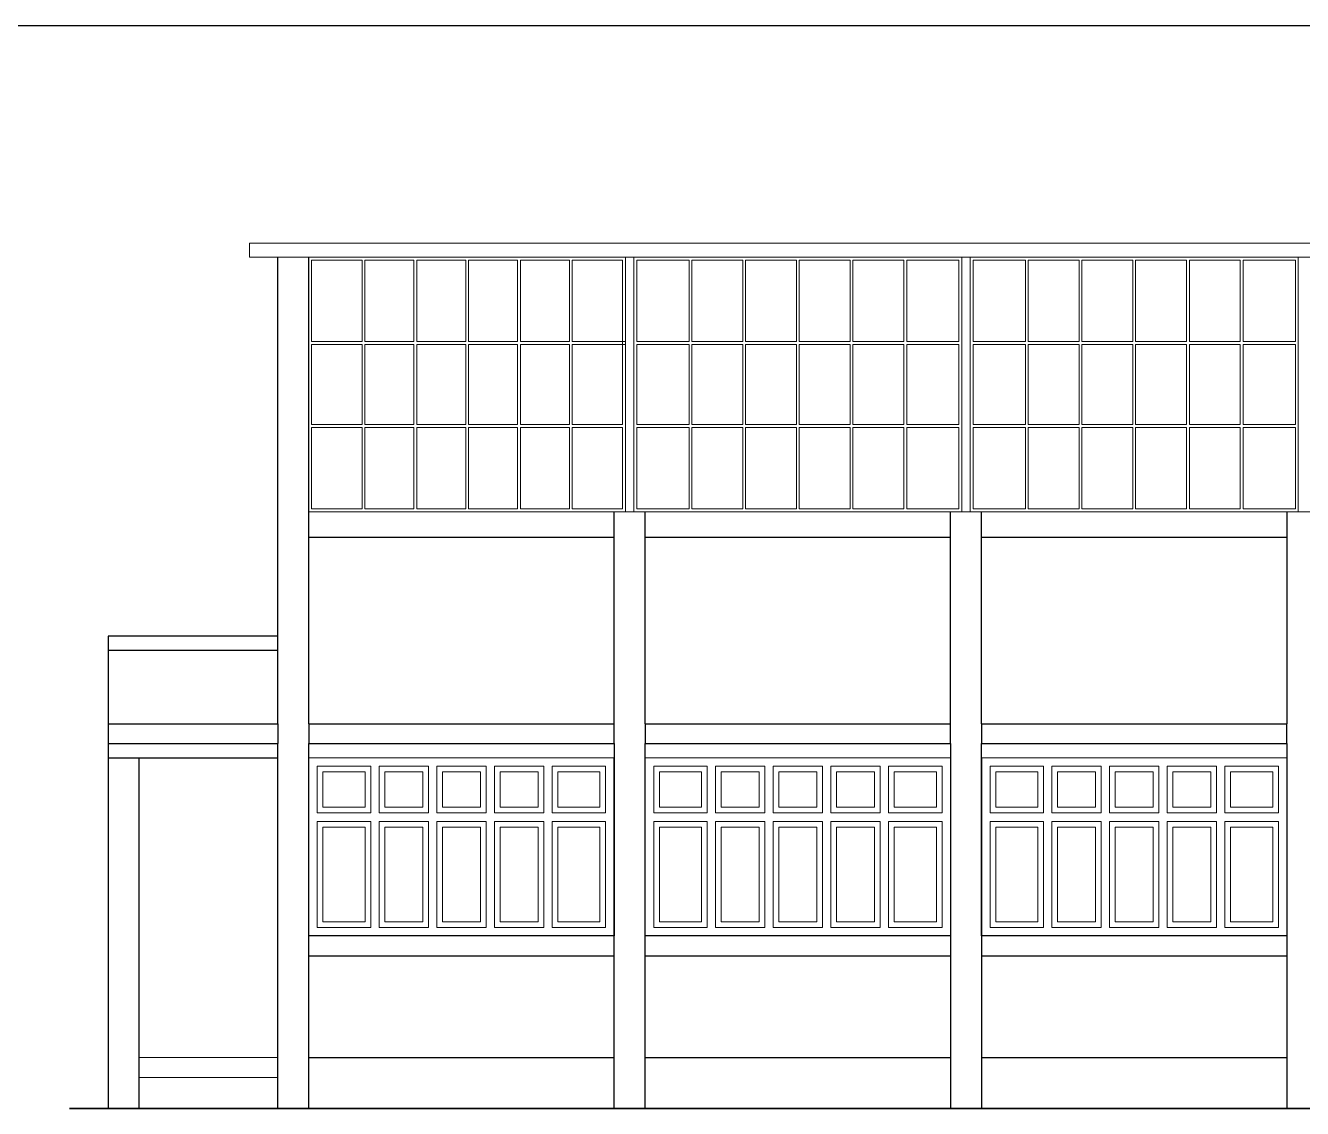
# Model space of a CAD drawing. Header units: inches. Extents: x -6800 to 96653, y -25814 to 17379.
# Drawn here: x 77352.8 to 77804.5, y -5618.1 to -5235.1 of the extents above; entities that cross this region are included whole.
import ezdxf

# ---------------------------------------------------------------- set-up
doc = ezdxf.new("R2010")
doc.units = ezdxf.units.IN
doc.header["$MEASUREMENT"] = 0
for name, color, linetype, lineweight in [('Column', 101, 'Continuous', 30), ('ele back', 51, 'Continuous', 15), ('ele front', 30, 'Continuous', 30), ('furniture', 44, 'Continuous', 15), ('Ground level', 210, 'Continuous', 35), ('Win ele', 211, 'Continuous', 15)]:
    doc.layers.add(name, color=color, linetype=linetype, lineweight=lineweight)

msp = doc.modelspace()

# ---------------------------------------------------------------- linework, layer by layer
at = {"transparency": 33554651}
msp.add_line((76716.93, -5235.15), (79092.93, -5235.15), dxfattribs=at)
at = {"layer": 'Column', "transparency": 33554687}
for p, q in [((77441.99, -5482.09), (77441.99, -5317.09)), ((77452.99, -5482.09), (77452.99, -5317.09)), ((77560.99, -5482.09), (77560.99, -5407.09)), ((77571.99, -5482.09), (77571.99, -5407.09)), ((77679.99, -5482.09), (77679.99, -5407.09)), ((77690.99, -5482.09), (77690.99, -5407.09)), ((77798.99, -5407.09), (77798.99, -5482.09)), ((77381.99, -5451.09), (77381.99, -5618.09)), ((77441.99, -5482.09), (77441.99, -5489.09)), ((77452.99, -5482.09), (77452.99, -5489.09)), ((77560.99, -5489.09), (77560.99, -5482.09)), ((77571.99, -5482.09), (77571.99, -5489.09)), ((77679.99, -5489.09), (77679.99, -5482.09)), ((77690.99, -5482.09), (77690.99, -5489.09)), ((77798.99, -5489.09), (77798.99, -5482.09)), ((77441.99, -5618.09), (77441.99, -5489.09)), ((77452.99, -5557.09), (77452.99, -5489.09)), ((77560.99, -5489.09), (77560.99, -5557.09)), ((77571.99, -5557.09), (77571.99, -5489.09)), ((77679.99, -5489.09), (77679.99, -5557.09)), ((77690.99, -5557.09), (77690.99, -5489.09)), ((77798.99, -5489.09), (77798.99, -5557.09)), ((77392.99, -5618.09), (77392.99, -5494.09)), ((77452.99, -5618.09), (77452.99, -5494.09)), ((77560.99, -5618.09), (77560.99, -5494.09)), ((77571.99, -5618.09), (77571.99, -5494.09)), ((77679.99, -5494.09), (77679.99, -5618.09)), ((77690.99, -5494.09), (77690.99, -5618.09)), ((77798.99, -5494.09), (77798.99, -5618.09))]:
    msp.add_line(p, q, dxfattribs=at)
at = {"layer": 'ele back', "transparency": 33554641}
for p, q in [((77441.99, -5312.09), (77431.99, -5312.09)), ((77431.99, -5312.09), (77431.99, -5317.09)), ((77441.99, -5312.09), (77928.99, -5312.09)), ((77431.99, -5317.09), (77441.99, -5317.09)), ((77441.99, -5317.09), (77928.99, -5317.09)), ((77564.99, -5407.09), (77564.99, -5317.09)), ((77567.99, -5407.09), (77567.99, -5317.09)), ((77683.99, -5407.09), (77683.99, -5317.09)), ((77686.99, -5407.09), (77686.99, -5317.09)), ((77802.99, -5407.09), (77802.99, -5317.09)), ((77452.99, -5407.09), (77917.99, -5407.09)), ((77571.99, -5494.09), (77679.99, -5494.09)), ((77452.99, -5557.09), (77560.99, -5557.09)), ((77571.99, -5557.09), (77679.99, -5557.09)), ((77392.99, -5600.09), (77441.99, -5600.09)), ((77392.99, -5607.09), (77441.99, -5607.09))]:
    msp.add_line(p, q, dxfattribs=at)
at = {"layer": 'ele front', "transparency": 33554687}
for p, q in [((77452.99, -5416.09), (77560.99, -5416.09)), ((77571.99, -5416.09), (77679.99, -5416.09)), ((77690.99, -5416.09), (77798.99, -5416.09)), ((77441.99, -5451.09), (77381.99, -5451.09)), ((77441.99, -5456.09), (77381.99, -5456.09)), ((77381.99, -5482.09), (77441.99, -5482.09)), ((77452.99, -5482.09), (77560.99, -5482.09)), ((77571.99, -5482.09), (77679.99, -5482.09)), ((77690.99, -5482.09), (77798.99, -5482.09)), ((77381.99, -5489.09), (77441.99, -5489.09)), ((77452.99, -5489.09), (77560.99, -5489.09)), ((77571.99, -5489.09), (77679.99, -5489.09)), ((77690.99, -5489.09), (77798.99, -5489.09)), ((77381.99, -5494.09), (77441.99, -5494.09)), ((77560.99, -5557.09), (77452.99, -5557.09)), ((77679.99, -5557.09), (77571.99, -5557.09)), ((77798.99, -5557.09), (77690.99, -5557.09)), ((77452.99, -5564.09), (77560.99, -5564.09)), ((77571.99, -5564.09), (77679.99, -5564.09)), ((77690.99, -5564.09), (77798.99, -5564.09)), ((77452.99, -5600.09), (77560.99, -5600.09)), ((77571.99, -5600.09), (77679.99, -5600.09)), ((77690.99, -5600.09), (77798.99, -5600.09))]:
    msp.add_line(p, q, dxfattribs=at)
at = {"layer": 'furniture', "transparency": 33554687}
for p, q in [((77452.99, -5317.09), (77564.99, -5317.09)), ((77452.99, -5407.09), (77452.99, -5317.09)), ((77564.99, -5317.09), (77564.99, -5407.09)), ((77567.99, -5317.09), (77683.99, -5317.09)), ((77567.99, -5407.09), (77567.99, -5317.09)), ((77683.99, -5317.09), (77683.99, -5407.09)), ((77686.99, -5317.09), (77802.99, -5317.09)), ((77686.99, -5407.09), (77686.99, -5317.09)), ((77802.99, -5317.09), (77802.99, -5407.09)), ((77564.99, -5407.09), (77452.99, -5407.09)), ((77683.99, -5407.09), (77567.99, -5407.09)), ((77802.99, -5407.09), (77686.99, -5407.09)), ((77571.99, -5494.09), (77679.99, -5494.09)), ((77795.99, -5513.59), (77795.99, -5497.09)), ((77795.99, -5554.09), (77795.99, -5516.59))]:
    msp.add_line(p, q, dxfattribs=at)
at = {"layer": 'Ground level', "transparency": 33554641}
msp.add_line((77368.33, -5618.09), (78093.88, -5618.09), dxfattribs=at)
at = {"layer": 'Win ele', "transparency": 33554651}
for p, q in [((77453.99, -5318.09), (77471.83, -5318.09)), ((77453.99, -5346.92), (77453.99, -5318.09)), ((77471.83, -5318.09), (77471.83, -5346.92)), ((77472.83, -5318.09), (77490.16, -5318.09)), ((77472.83, -5318.09), (77472.83, -5346.92)), ((77490.16, -5318.09), (77490.16, -5346.92)), ((77491.16, -5318.09), (77508.49, -5318.09)), ((77491.16, -5318.09), (77491.16, -5346.92)), ((77508.49, -5318.09), (77508.49, -5346.92)), ((77509.49, -5318.09), (77526.83, -5318.09)), ((77509.49, -5318.09), (77509.49, -5346.92)), ((77526.83, -5318.09), (77526.83, -5346.92)), ((77527.83, -5318.09), (77545.16, -5318.09)), ((77527.83, -5318.09), (77527.83, -5346.92)), ((77545.16, -5318.09), (77545.16, -5346.92)), ((77546.16, -5318.09), (77563.99, -5318.09)), ((77546.16, -5318.09), (77546.16, -5346.92)), ((77563.99, -5318.09), (77563.99, -5376.26)), ((77568.99, -5318.09), (77587.49, -5318.09)), ((77568.99, -5346.92), (77568.99, -5318.09)), ((77587.49, -5318.09), (77587.49, -5346.92)), ((77588.49, -5318.09), (77606.49, -5318.09)), ((77588.49, -5318.09), (77588.49, -5346.92)), ((77606.49, -5318.09), (77606.49, -5346.92)), ((77607.49, -5318.09), (77625.49, -5318.09)), ((77607.49, -5318.09), (77607.49, -5346.92)), ((77625.49, -5318.09), (77625.49, -5346.92)), ((77626.49, -5318.09), (77644.49, -5318.09)), ((77626.49, -5318.09), (77626.49, -5346.92)), ((77644.49, -5318.09), (77644.49, -5346.92)), ((77645.49, -5318.09), (77663.49, -5318.09)), ((77645.49, -5318.09), (77645.49, -5346.92)), ((77663.49, -5318.09), (77663.49, -5346.92)), ((77664.49, -5318.09), (77682.99, -5318.09)), ((77664.49, -5318.09), (77664.49, -5346.92)), ((77682.99, -5318.09), (77682.99, -5346.92)), ((77687.99, -5318.09), (77706.49, -5318.09)), ((77687.99, -5346.92), (77687.99, -5318.09)), ((77706.49, -5318.09), (77706.49, -5346.92)), ((77707.49, -5318.09), (77725.49, -5318.09)), ((77707.49, -5318.09), (77707.49, -5346.92)), ((77725.49, -5318.09), (77725.49, -5346.92)), ((77726.49, -5318.09), (77744.49, -5318.09)), ((77726.49, -5318.09), (77726.49, -5346.92)), ((77744.49, -5318.09), (77744.49, -5346.92)), ((77745.49, -5318.09), (77763.49, -5318.09)), ((77745.49, -5318.09), (77745.49, -5346.92)), ((77763.49, -5318.09), (77763.49, -5346.92)), ((77764.49, -5318.09), (77782.49, -5318.09)), ((77764.49, -5318.09), (77764.49, -5346.92)), ((77782.49, -5318.09), (77782.49, -5346.92)), ((77783.49, -5318.09), (77801.99, -5318.09)), ((77783.49, -5318.09), (77783.49, -5346.92)), ((77801.99, -5318.09), (77801.99, -5346.92)), ((77471.83, -5346.92), (77453.99, -5346.92)), ((77453.99, -5376.26), (77453.99, -5347.92)), ((77471.83, -5347.92), (77453.99, -5347.92)), ((77471.83, -5347.92), (77471.83, -5376.26)), ((77490.16, -5346.92), (77472.83, -5346.92)), ((77472.83, -5347.92), (77472.83, -5376.26)), ((77490.16, -5347.92), (77472.83, -5347.92)), ((77490.16, -5347.92), (77490.16, -5376.26)), ((77508.49, -5346.92), (77491.16, -5346.92)), ((77491.16, -5347.92), (77491.16, -5376.26)), ((77508.49, -5347.92), (77491.16, -5347.92)), ((77508.49, -5347.92), (77508.49, -5376.26)), ((77526.83, -5346.92), (77509.49, -5346.92)), ((77509.49, -5347.92), (77509.49, -5376.26)), ((77526.83, -5347.92), (77509.49, -5347.92)), ((77526.83, -5347.92), (77526.83, -5376.26)), ((77545.16, -5346.92), (77527.83, -5346.92)), ((77527.83, -5347.92), (77527.83, -5376.26)), ((77545.16, -5347.92), (77527.83, -5347.92)), ((77545.16, -5347.92), (77545.16, -5376.26)), ((77564.99, -5346.92), (77546.16, -5346.92)), ((77546.16, -5347.92), (77546.16, -5376.26)), ((77564.99, -5347.92), (77546.16, -5347.92)), ((77568.99, -5346.92), (77587.49, -5346.92)), ((77568.99, -5376.26), (77568.99, -5347.92)), ((77568.99, -5347.92), (77587.49, -5347.92)), ((77587.49, -5347.92), (77587.49, -5376.26)), ((77588.49, -5346.92), (77606.49, -5346.92)), ((77588.49, -5347.92), (77588.49, -5376.26)), ((77588.49, -5347.92), (77606.49, -5347.92)), ((77606.49, -5347.92), (77606.49, -5376.26)), ((77607.49, -5346.92), (77625.49, -5346.92)), ((77607.49, -5347.92), (77607.49, -5376.26)), ((77607.49, -5347.92), (77625.49, -5347.92)), ((77625.49, -5347.92), (77625.49, -5376.26)), ((77626.49, -5346.92), (77644.49, -5346.92)), ((77626.49, -5347.92), (77626.49, -5376.26)), ((77626.49, -5347.92), (77644.49, -5347.92)), ((77644.49, -5347.92), (77644.49, -5376.26)), ((77645.49, -5346.92), (77663.49, -5346.92)), ((77645.49, -5347.92), (77645.49, -5376.26)), ((77645.49, -5347.92), (77663.49, -5347.92)), ((77663.49, -5347.92), (77663.49, -5376.26)), ((77664.49, -5346.92), (77682.99, -5346.92)), ((77664.49, -5347.92), (77664.49, -5376.26)), ((77664.49, -5347.92), (77682.99, -5347.92)), ((77682.99, -5347.92), (77682.99, -5376.26)), ((77687.99, -5346.92), (77706.49, -5346.92)), ((77687.99, -5376.26), (77687.99, -5347.92)), ((77687.99, -5347.92), (77706.49, -5347.92)), ((77706.49, -5347.92), (77706.49, -5376.26)), ((77707.49, -5346.92), (77725.49, -5346.92)), ((77707.49, -5347.92), (77707.49, -5376.26)), ((77707.49, -5347.92), (77725.49, -5347.92)), ((77725.49, -5347.92), (77725.49, -5376.26)), ((77726.49, -5346.92), (77744.49, -5346.92)), ((77726.49, -5347.92), (77726.49, -5376.26)), ((77726.49, -5347.92), (77744.49, -5347.92)), ((77744.49, -5347.92), (77744.49, -5376.26)), ((77745.49, -5346.92), (77763.49, -5346.92)), ((77745.49, -5347.92), (77745.49, -5376.26)), ((77745.49, -5347.92), (77763.49, -5347.92)), ((77763.49, -5347.92), (77763.49, -5376.26)), ((77764.49, -5346.92), (77782.49, -5346.92)), ((77764.49, -5347.92), (77764.49, -5376.26)), ((77764.49, -5347.92), (77782.49, -5347.92)), ((77782.49, -5347.92), (77782.49, -5376.26)), ((77783.49, -5346.92), (77801.99, -5346.92)), ((77783.49, -5347.92), (77783.49, -5376.26)), ((77783.49, -5347.92), (77801.99, -5347.92)), ((77801.99, -5347.92), (77801.99, -5376.26)), ((77471.83, -5376.26), (77453.99, -5376.26)), ((77453.99, -5406.09), (77453.99, -5377.26)), ((77471.83, -5377.26), (77453.99, -5377.26)), ((77471.83, -5377.26), (77471.83, -5406.09)), ((77490.16, -5376.26), (77472.83, -5376.26)), ((77472.83, -5377.26), (77472.83, -5406.09)), ((77490.16, -5377.26), (77472.83, -5377.26)), ((77490.16, -5377.26), (77490.16, -5406.09)), ((77508.49, -5376.26), (77491.16, -5376.26)), ((77491.16, -5377.26), (77491.16, -5406.09)), ((77508.49, -5377.26), (77491.16, -5377.26)), ((77508.49, -5377.26), (77508.49, -5406.09)), ((77526.83, -5376.26), (77509.49, -5376.26)), ((77509.49, -5377.26), (77509.49, -5406.09)), ((77526.83, -5377.26), (77509.49, -5377.26)), ((77526.83, -5377.26), (77526.83, -5406.09)), ((77545.16, -5376.26), (77527.83, -5376.26)), ((77527.83, -5377.26), (77527.83, -5406.09)), ((77545.16, -5377.26), (77527.83, -5377.26)), ((77545.16, -5377.26), (77545.16, -5406.09)), ((77563.99, -5376.26), (77546.16, -5376.26)), ((77546.16, -5377.26), (77546.16, -5406.09)), ((77563.99, -5377.26), (77546.16, -5377.26)), ((77563.99, -5377.26), (77563.99, -5406.09)), ((77568.99, -5376.26), (77587.49, -5376.26)), ((77568.99, -5406.09), (77568.99, -5377.26)), ((77568.99, -5377.26), (77587.49, -5377.26)), ((77587.49, -5377.26), (77587.49, -5406.09)), ((77588.49, -5376.26), (77606.49, -5376.26)), ((77588.49, -5377.26), (77588.49, -5406.09)), ((77588.49, -5377.26), (77606.49, -5377.26)), ((77606.49, -5377.26), (77606.49, -5406.09)), ((77607.49, -5376.26), (77625.49, -5376.26)), ((77607.49, -5377.26), (77607.49, -5406.09)), ((77607.49, -5377.26), (77625.49, -5377.26)), ((77625.49, -5377.26), (77625.49, -5406.09)), ((77626.49, -5376.26), (77644.49, -5376.26)), ((77626.49, -5377.26), (77626.49, -5406.09)), ((77626.49, -5377.26), (77644.49, -5377.26)), ((77644.49, -5377.26), (77644.49, -5406.09)), ((77645.49, -5376.26), (77663.49, -5376.26)), ((77645.49, -5377.26), (77645.49, -5406.09)), ((77645.49, -5377.26), (77663.49, -5377.26)), ((77663.49, -5377.26), (77663.49, -5406.09)), ((77664.49, -5376.26), (77682.99, -5376.26)), ((77664.49, -5377.26), (77664.49, -5406.09)), ((77664.49, -5377.26), (77682.99, -5377.26)), ((77682.99, -5377.26), (77682.99, -5406.09)), ((77687.99, -5376.26), (77706.49, -5376.26)), ((77687.99, -5406.09), (77687.99, -5377.26)), ((77687.99, -5377.26), (77706.49, -5377.26)), ((77706.49, -5377.26), (77706.49, -5406.09)), ((77707.49, -5376.26), (77725.49, -5376.26)), ((77707.49, -5377.26), (77707.49, -5406.09)), ((77707.49, -5377.26), (77725.49, -5377.26)), ((77725.49, -5377.26), (77725.49, -5406.09)), ((77726.49, -5376.26), (77744.49, -5376.26)), ((77726.49, -5377.26), (77726.49, -5406.09)), ((77726.49, -5377.26), (77744.49, -5377.26)), ((77744.49, -5377.26), (77744.49, -5406.09)), ((77745.49, -5376.26), (77763.49, -5376.26)), ((77745.49, -5377.26), (77745.49, -5406.09)), ((77745.49, -5377.26), (77763.49, -5377.26)), ((77763.49, -5377.26), (77763.49, -5406.09)), ((77764.49, -5376.26), (77782.49, -5376.26)), ((77764.49, -5377.26), (77764.49, -5406.09)), ((77764.49, -5377.26), (77782.49, -5377.26)), ((77782.49, -5377.26), (77782.49, -5406.09)), ((77783.49, -5376.26), (77801.99, -5376.26)), ((77783.49, -5377.26), (77783.49, -5406.09)), ((77783.49, -5377.26), (77801.99, -5377.26)), ((77801.99, -5377.26), (77801.99, -5406.09)), ((77471.83, -5406.09), (77453.99, -5406.09)), ((77490.16, -5406.09), (77472.83, -5406.09)), ((77508.49, -5406.09), (77491.16, -5406.09)), ((77526.83, -5406.09), (77509.49, -5406.09)), ((77545.16, -5406.09), (77527.83, -5406.09)), ((77563.99, -5406.09), (77546.16, -5406.09)), ((77587.49, -5406.09), (77568.99, -5406.09)), ((77606.49, -5406.09), (77588.49, -5406.09)), ((77625.49, -5406.09), (77607.49, -5406.09)), ((77644.49, -5406.09), (77626.49, -5406.09)), ((77663.49, -5406.09), (77645.49, -5406.09)), ((77682.99, -5406.09), (77664.49, -5406.09)), ((77706.49, -5406.09), (77687.99, -5406.09)), ((77725.49, -5406.09), (77707.49, -5406.09)), ((77744.49, -5406.09), (77726.49, -5406.09)), ((77763.49, -5406.09), (77745.49, -5406.09)), ((77782.49, -5406.09), (77764.49, -5406.09)), ((77801.99, -5406.09), (77783.49, -5406.09)), ((77452.99, -5494.09), (77560.99, -5494.09)), ((77452.99, -5494.09), (77560.99, -5494.09)), ((77455.99, -5513.59), (77455.99, -5497.09)), ((77455.99, -5497.09), (77474.89, -5497.09)), ((77474.89, -5497.09), (77474.89, -5513.59)), ((77477.89, -5513.59), (77477.89, -5497.09)), ((77477.89, -5497.09), (77495.29, -5497.09)), ((77495.29, -5497.09), (77495.29, -5513.59)), ((77498.29, -5513.59), (77498.29, -5497.09)), ((77498.29, -5497.09), (77515.69, -5497.09)), ((77515.69, -5497.09), (77515.69, -5513.59)), ((77518.69, -5513.59), (77518.69, -5497.09)), ((77518.69, -5497.09), (77536.09, -5497.09)), ((77536.09, -5497.09), (77536.09, -5513.59)), ((77539.09, -5497.09), (77539.09, -5513.59)), ((77557.99, -5497.09), (77539.09, -5497.09)), ((77557.99, -5513.59), (77557.99, -5497.09)), ((77574.99, -5513.59), (77574.99, -5497.09)), ((77574.99, -5497.09), (77593.89, -5497.09)), ((77593.89, -5497.09), (77593.89, -5513.59)), ((77596.89, -5513.59), (77596.89, -5497.09)), ((77596.89, -5497.09), (77614.29, -5497.09)), ((77614.29, -5497.09), (77614.29, -5513.59)), ((77617.29, -5513.59), (77617.29, -5497.09)), ((77617.29, -5497.09), (77634.69, -5497.09)), ((77634.69, -5497.09), (77634.69, -5513.59)), ((77637.69, -5513.59), (77637.69, -5497.09)), ((77637.69, -5497.09), (77655.09, -5497.09)), ((77655.09, -5497.09), (77655.09, -5513.59)), ((77658.09, -5497.09), (77658.09, -5513.59)), ((77676.99, -5497.09), (77658.09, -5497.09)), ((77676.99, -5513.59), (77676.99, -5497.09)), ((77690.99, -5494.09), (77798.99, -5494.09)), ((77690.99, -5494.09), (77798.99, -5494.09)), ((77693.99, -5513.59), (77693.99, -5497.09)), ((77693.99, -5497.09), (77712.89, -5497.09)), ((77712.89, -5497.09), (77712.89, -5513.59)), ((77715.89, -5513.59), (77715.89, -5497.09)), ((77715.89, -5497.09), (77733.29, -5497.09)), ((77733.29, -5497.09), (77733.29, -5513.59)), ((77736.29, -5513.59), (77736.29, -5497.09)), ((77736.29, -5497.09), (77753.69, -5497.09)), ((77753.69, -5497.09), (77753.69, -5513.59)), ((77756.69, -5513.59), (77756.69, -5497.09)), ((77756.69, -5497.09), (77774.09, -5497.09)), ((77774.09, -5497.09), (77774.09, -5513.59)), ((77777.09, -5497.09), (77777.09, -5513.59)), ((77795.99, -5497.09), (77777.09, -5497.09)), ((77457.99, -5511.59), (77457.99, -5499.09)), ((77457.99, -5499.09), (77472.89, -5499.09)), ((77472.89, -5499.09), (77472.89, -5511.59)), ((77479.89, -5511.59), (77479.89, -5499.09)), ((77479.89, -5499.09), (77493.29, -5499.09)), ((77493.29, -5499.09), (77493.29, -5511.59)), ((77500.29, -5511.59), (77500.29, -5499.09)), ((77500.29, -5499.09), (77513.69, -5499.09)), ((77513.69, -5499.09), (77513.69, -5511.59)), ((77520.69, -5511.59), (77520.69, -5499.09)), ((77520.69, -5499.09), (77534.09, -5499.09)), ((77534.09, -5499.09), (77534.09, -5511.59)), ((77541.09, -5499.09), (77541.09, -5511.59)), ((77555.99, -5499.09), (77541.09, -5499.09)), ((77555.99, -5511.59), (77555.99, -5499.09)), ((77576.99, -5511.59), (77576.99, -5499.09)), ((77576.99, -5499.09), (77591.89, -5499.09)), ((77591.89, -5499.09), (77591.89, -5511.59)), ((77598.89, -5511.59), (77598.89, -5499.09)), ((77598.89, -5499.09), (77612.29, -5499.09)), ((77612.29, -5499.09), (77612.29, -5511.59)), ((77619.29, -5511.59), (77619.29, -5499.09)), ((77619.29, -5499.09), (77632.69, -5499.09)), ((77632.69, -5499.09), (77632.69, -5511.59)), ((77639.69, -5511.59), (77639.69, -5499.09)), ((77639.69, -5499.09), (77653.09, -5499.09)), ((77653.09, -5499.09), (77653.09, -5511.59)), ((77660.09, -5499.09), (77660.09, -5511.59)), ((77674.99, -5499.09), (77660.09, -5499.09)), ((77674.99, -5511.59), (77674.99, -5499.09)), ((77695.99, -5511.59), (77695.99, -5499.09)), ((77695.99, -5499.09), (77710.89, -5499.09)), ((77710.89, -5499.09), (77710.89, -5511.59)), ((77717.89, -5511.59), (77717.89, -5499.09)), ((77717.89, -5499.09), (77731.29, -5499.09)), ((77731.29, -5499.09), (77731.29, -5511.59)), ((77738.29, -5511.59), (77738.29, -5499.09)), ((77738.29, -5499.09), (77751.69, -5499.09)), ((77751.69, -5499.09), (77751.69, -5511.59)), ((77758.69, -5511.59), (77758.69, -5499.09)), ((77758.69, -5499.09), (77772.09, -5499.09)), ((77772.09, -5499.09), (77772.09, -5511.59)), ((77779.09, -5499.09), (77779.09, -5511.59)), ((77793.99, -5499.09), (77779.09, -5499.09)), ((77793.99, -5511.59), (77793.99, -5499.09)), ((77474.89, -5513.59), (77455.99, -5513.59)), ((77472.89, -5511.59), (77457.99, -5511.59)), ((77495.29, -5513.59), (77477.89, -5513.59)), ((77493.29, -5511.59), (77479.89, -5511.59)), ((77515.69, -5513.59), (77498.29, -5513.59)), ((77513.69, -5511.59), (77500.29, -5511.59)), ((77536.09, -5513.59), (77518.69, -5513.59)), ((77534.09, -5511.59), (77520.69, -5511.59)), ((77539.09, -5513.59), (77557.99, -5513.59)), ((77541.09, -5511.59), (77555.99, -5511.59)), ((77593.89, -5513.59), (77574.99, -5513.59)), ((77591.89, -5511.59), (77576.99, -5511.59)), ((77614.29, -5513.59), (77596.89, -5513.59)), ((77612.29, -5511.59), (77598.89, -5511.59)), ((77634.69, -5513.59), (77617.29, -5513.59)), ((77632.69, -5511.59), (77619.29, -5511.59)), ((77655.09, -5513.59), (77637.69, -5513.59)), ((77653.09, -5511.59), (77639.69, -5511.59)), ((77658.09, -5513.59), (77676.99, -5513.59)), ((77660.09, -5511.59), (77674.99, -5511.59)), ((77712.89, -5513.59), (77693.99, -5513.59)), ((77710.89, -5511.59), (77695.99, -5511.59)), ((77733.29, -5513.59), (77715.89, -5513.59)), ((77731.29, -5511.59), (77717.89, -5511.59)), ((77753.69, -5513.59), (77736.29, -5513.59)), ((77751.69, -5511.59), (77738.29, -5511.59)), ((77774.09, -5513.59), (77756.69, -5513.59)), ((77772.09, -5511.59), (77758.69, -5511.59)), ((77777.09, -5513.59), (77795.99, -5513.59)), ((77779.09, -5511.59), (77793.99, -5511.59)), ((77455.99, -5554.09), (77455.99, -5516.59)), ((77455.99, -5516.59), (77474.89, -5516.59)), ((77457.99, -5552.09), (77457.99, -5518.59)), ((77457.99, -5518.59), (77472.89, -5518.59)), ((77472.89, -5518.59), (77472.89, -5552.09)), ((77474.89, -5516.59), (77474.89, -5554.09)), ((77477.89, -5554.09), (77477.89, -5516.59)), ((77477.89, -5516.59), (77495.29, -5516.59)), ((77479.89, -5552.09), (77479.89, -5518.59)), ((77479.89, -5518.59), (77493.29, -5518.59)), ((77493.29, -5518.59), (77493.29, -5552.09)), ((77495.29, -5516.59), (77495.29, -5554.09)), ((77498.29, -5554.09), (77498.29, -5516.59)), ((77498.29, -5516.59), (77515.69, -5516.59)), ((77500.29, -5552.09), (77500.29, -5518.59)), ((77500.29, -5518.59), (77513.69, -5518.59)), ((77513.69, -5518.59), (77513.69, -5552.09)), ((77515.69, -5516.59), (77515.69, -5554.09)), ((77518.69, -5554.09), (77518.69, -5516.59)), ((77518.69, -5516.59), (77536.09, -5516.59)), ((77520.69, -5552.09), (77520.69, -5518.59)), ((77520.69, -5518.59), (77534.09, -5518.59)), ((77534.09, -5518.59), (77534.09, -5552.09)), ((77536.09, -5516.59), (77536.09, -5554.09)), ((77539.09, -5516.59), (77539.09, -5554.09)), ((77557.99, -5516.59), (77539.09, -5516.59)), ((77541.09, -5518.59), (77541.09, -5552.09)), ((77555.99, -5518.59), (77541.09, -5518.59)), ((77555.99, -5552.09), (77555.99, -5518.59)), ((77557.99, -5554.09), (77557.99, -5516.59)), ((77574.99, -5554.09), (77574.99, -5516.59)), ((77574.99, -5516.59), (77593.89, -5516.59)), ((77576.99, -5552.09), (77576.99, -5518.59)), ((77576.99, -5518.59), (77591.89, -5518.59)), ((77591.89, -5518.59), (77591.89, -5552.09)), ((77593.89, -5516.59), (77593.89, -5554.09)), ((77596.89, -5554.09), (77596.89, -5516.59)), ((77596.89, -5516.59), (77614.29, -5516.59)), ((77598.89, -5552.09), (77598.89, -5518.59)), ((77598.89, -5518.59), (77612.29, -5518.59)), ((77612.29, -5518.59), (77612.29, -5552.09)), ((77614.29, -5516.59), (77614.29, -5554.09)), ((77617.29, -5554.09), (77617.29, -5516.59)), ((77617.29, -5516.59), (77634.69, -5516.59)), ((77619.29, -5552.09), (77619.29, -5518.59)), ((77619.29, -5518.59), (77632.69, -5518.59)), ((77632.69, -5518.59), (77632.69, -5552.09)), ((77634.69, -5516.59), (77634.69, -5554.09)), ((77637.69, -5554.09), (77637.69, -5516.59)), ((77637.69, -5516.59), (77655.09, -5516.59)), ((77639.69, -5552.09), (77639.69, -5518.59)), ((77639.69, -5518.59), (77653.09, -5518.59)), ((77653.09, -5518.59), (77653.09, -5552.09)), ((77655.09, -5516.59), (77655.09, -5554.09)), ((77658.09, -5516.59), (77658.09, -5554.09)), ((77676.99, -5516.59), (77658.09, -5516.59)), ((77660.09, -5518.59), (77660.09, -5552.09)), ((77674.99, -5518.59), (77660.09, -5518.59)), ((77674.99, -5552.09), (77674.99, -5518.59)), ((77676.99, -5554.09), (77676.99, -5516.59)), ((77693.99, -5554.09), (77693.99, -5516.59)), ((77693.99, -5516.59), (77712.89, -5516.59)), ((77695.99, -5552.09), (77695.99, -5518.59)), ((77695.99, -5518.59), (77710.89, -5518.59)), ((77710.89, -5518.59), (77710.89, -5552.09)), ((77712.89, -5516.59), (77712.89, -5554.09)), ((77715.89, -5554.09), (77715.89, -5516.59)), ((77715.89, -5516.59), (77733.29, -5516.59)), ((77717.89, -5552.09), (77717.89, -5518.59)), ((77717.89, -5518.59), (77731.29, -5518.59)), ((77731.29, -5518.59), (77731.29, -5552.09)), ((77733.29, -5516.59), (77733.29, -5554.09)), ((77736.29, -5554.09), (77736.29, -5516.59)), ((77736.29, -5516.59), (77753.69, -5516.59)), ((77738.29, -5552.09), (77738.29, -5518.59)), ((77738.29, -5518.59), (77751.69, -5518.59)), ((77751.69, -5518.59), (77751.69, -5552.09)), ((77753.69, -5516.59), (77753.69, -5554.09)), ((77756.69, -5554.09), (77756.69, -5516.59)), ((77756.69, -5516.59), (77774.09, -5516.59)), ((77758.69, -5552.09), (77758.69, -5518.59)), ((77758.69, -5518.59), (77772.09, -5518.59)), ((77772.09, -5518.59), (77772.09, -5552.09)), ((77774.09, -5516.59), (77774.09, -5554.09)), ((77777.09, -5516.59), (77777.09, -5554.09)), ((77795.99, -5516.59), (77777.09, -5516.59)), ((77779.09, -5518.59), (77779.09, -5552.09)), ((77793.99, -5518.59), (77779.09, -5518.59)), ((77793.99, -5552.09), (77793.99, -5518.59)), ((77474.89, -5554.09), (77455.99, -5554.09)), ((77472.89, -5552.09), (77457.99, -5552.09)), ((77495.29, -5554.09), (77477.89, -5554.09)), ((77493.29, -5552.09), (77479.89, -5552.09)), ((77515.69, -5554.09), (77498.29, -5554.09)), ((77513.69, -5552.09), (77500.29, -5552.09)), ((77536.09, -5554.09), (77518.69, -5554.09)), ((77534.09, -5552.09), (77520.69, -5552.09)), ((77539.09, -5554.09), (77557.99, -5554.09)), ((77541.09, -5552.09), (77555.99, -5552.09)), ((77593.89, -5554.09), (77574.99, -5554.09)), ((77591.89, -5552.09), (77576.99, -5552.09)), ((77614.29, -5554.09), (77596.89, -5554.09)), ((77612.29, -5552.09), (77598.89, -5552.09)), ((77634.69, -5554.09), (77617.29, -5554.09)), ((77632.69, -5552.09), (77619.29, -5552.09)), ((77655.09, -5554.09), (77637.69, -5554.09)), ((77653.09, -5552.09), (77639.69, -5552.09)), ((77658.09, -5554.09), (77676.99, -5554.09)), ((77660.09, -5552.09), (77674.99, -5552.09)), ((77712.89, -5554.09), (77693.99, -5554.09)), ((77710.89, -5552.09), (77695.99, -5552.09)), ((77733.29, -5554.09), (77715.89, -5554.09)), ((77731.29, -5552.09), (77717.89, -5552.09)), ((77753.69, -5554.09), (77736.29, -5554.09)), ((77751.69, -5552.09), (77738.29, -5552.09)), ((77774.09, -5554.09), (77756.69, -5554.09)), ((77772.09, -5552.09), (77758.69, -5552.09)), ((77777.09, -5554.09), (77795.99, -5554.09)), ((77779.09, -5552.09), (77793.99, -5552.09))]:
    msp.add_line(p, q, dxfattribs=at)

doc.saveas('drawing.dxf')
